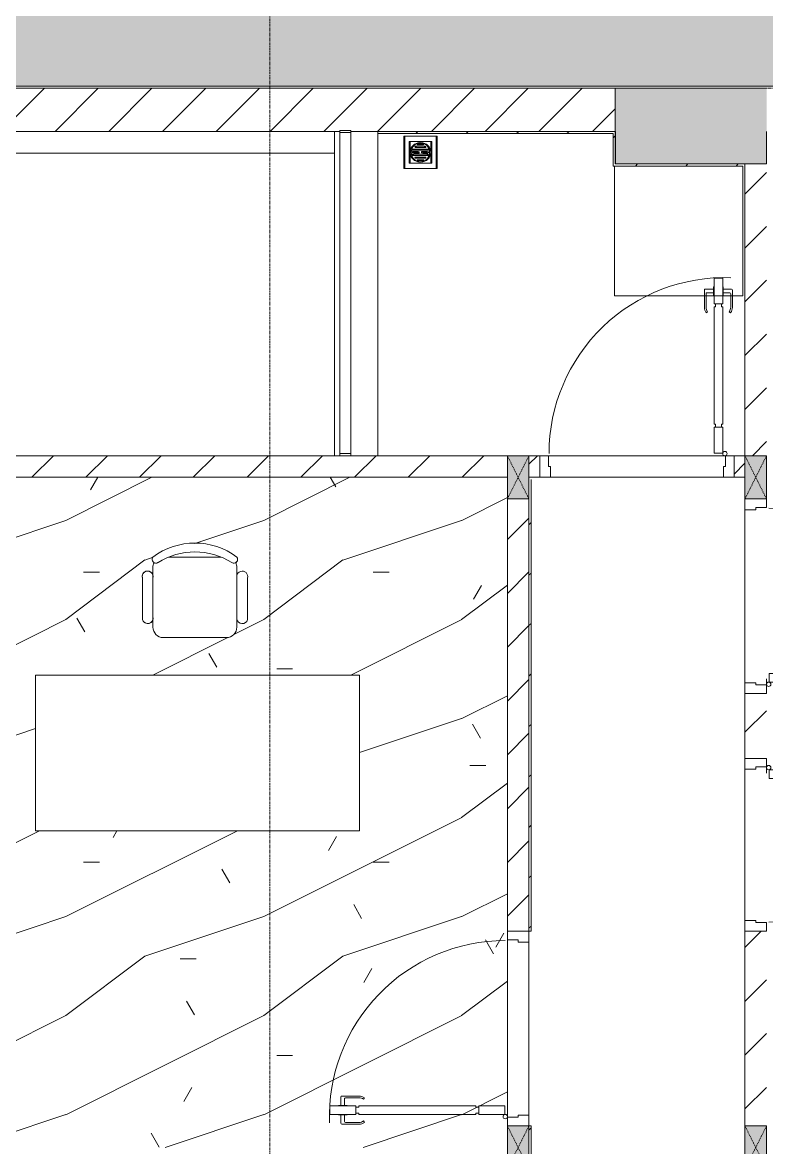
# Model space of a CAD drawing. Header units: millimetres. Extents: x 5357 to 259384, y -16348 to 109893.
# Drawn here: x 107008 to 110452, y 73337 to 78541 of the extents above; entities that cross this region are included whole.
import ezdxf

# ---------------------------------------------------------------- set-up
doc = ezdxf.new("R2010")
doc.units = ezdxf.units.MM
doc.linetypes.add('Dash', pattern=[6, 3, -3])
doc.linetypes.add('Grid Line', pattern=[22.225, 12.7, -3.175, 3.175, -3.175])
for name, color, linetype, lineweight in [('0-1', 7, 'Continuous', 5), ('A-DETL-GENF-1', 53, 'Continuous', 9), ('A-DOOR-1', 254, 'Continuous', 9), ('A-DOOR-2', 53, 'Continuous', 9), ('A-FLOR-1', 53, 'Continuous', 9), ('A-FLOR-HRAL-1', 254, 'Continuous', 9), ('A-FLOR-HRAL-2', 53, 'Continuous', 9), ('A-FLOR-PATT', 8, 'Continuous', 9), ('A-FLOR-PATT-1', 10, 'Continuous', 9), ('A-WALL', 113, 'Continuous', 9), ('A-WALL-1', 9, 'Continuous', 18), ('A-WALL-2', 53, 'Continuous', 9), ('A-WALL-3', 113, 'Continuous', 18), ('A-WALL-PATT', 111, 'Continuous', 9), ('A-WALL-PATT-1', 10, 'Continuous', 9), ('A-WALL-PATT-2', 53, 'Continuous', 9), ('G-IMPT-1', 254, 'Continuous', 9), ('I-FURN', 30, 'Continuous', 9), ('I-FURN-1', 254, 'Continuous', 9), ('I-WALL-1', 9, 'Continuous', 18), ('M-EQPM', 50, 'Continuous', 9), ('M-EQPM-1', 254, 'Continuous', 9), ('M-EQPM-2', 53, 'Continuous', 9), ('S-BEAM-1', 53, 'Continuous', 9), ('S-COLS-1', 253, 'Continuous', 5), ('S-COLS-2', 9, 'Continuous', 18), ('S-COLS-3', 53, 'Continuous', 9), ('S-COLS-4', 254, 'Continuous', 9), ('S-COLS-HDLN-1', 53, 'Dash', 9), ('S-GRID-1', 1, 'Grid Line', 9)]:
    doc.layers.add(name, color=color, linetype=linetype, lineweight=lineweight)
pattern_1 = [(45, (0, 0), (-124.4508, 124.4508), [])]
pattern_2 = [(45, (0, 0), (-116.67262, 116.67262), [])]

# ---------------------------------------------------------------- blocks, each defined once
blk = doc.blocks.new('NCV_TKTC_KET CAU_rvt-1-TKCS_MB CẢNH QUAN CÂY XANH')
at = {"layer": 'S-COLS-1'}
blk.add_hatch(color=256, dxfattribs=at).paths.add_polyline_path([(110059.6, 77886.9), (110452.5, 77886.9), (110452.5, 78236.9), (109752.5, 78236.9), (109752.5, 77886.9)])
at = {"layer": 'S-BEAM-1'}
blk.add_line((106352.6, 77936.9), (108452.6, 77936.9), dxfattribs=at)
at = {"layer": 'S-COLS-2'}
for p, q in [((109752.5, 78236.9), (109752.5, 77886.9)), ((110452.5, 78236.9), (109752.5, 78236.9)), ((110452.5, 77886.9), (110452.5, 78036.9)), ((109752.5, 77886.9), (110452.5, 77886.9))]:
    blk.add_line(p, q, dxfattribs=at)
blk = doc.blocks.new('DOOR_CW_01 CANH MO-PANEL KINH - DIW_01-900x2200-CỬA GỖ VÂN LAMINATE-553375-TKCS_MB CẢNH QUAN CÂY XANH')
at = {"layer": 'A-DETL-GENF-1'}
for p, q in [((-397, -182), (-397, -62)), ((-397, -62), (-357, -62)), ((-357, -62), (-357, -182)), ((-357, -182), (-397, -182)), ((-397, -196), (-391, -196)), ((-397, -738), (-397, -196)), ((-391, -196), (-391, -182)), ((-391, -182), (-363, -182)), ((-363, -182), (-363, -196)), ((-357, -196), (-363, -196)), ((-357, -196), (-357, -738)), ((-433.9, -711.2), (-427.3, -715.8)), ((-320.1, -711.2), (-326.7, -715.8)), ((-442, -737), (-442, -816.5)), ((-434, -799.5), (-434, -737)), ((-397, -738), (-391, -738)), ((-357, -752), (-397, -752)), ((-397, -752), (-397, -872)), ((-391, -752), (-391, -738)), ((-363, -752), (-391, -752)), ((-357, -738), (-363, -738)), ((-363, -738), (-363, -752)), ((-357, -872), (-357, -752)), ((-320, -799.5), (-320, -737)), ((-312, -737), (-312, -816.5)), ((-399, -820.5), (-438, -820.5)), ((-399, -803.5), (-430, -803.5)), ((-399, -792.2), (-399, -831.8)), ((-397, -792.2), (-399, -792.2)), ((-399, -831.8), (-397, -831.8)), ((-397, -792.2), (-397, -831.8)), ((-357, -792.2), (-357, -831.8)), ((-357, -792.2), (-355, -792.2)), ((-355, -831.8), (-357, -831.8)), ((-355, -792.2), (-355, -831.8)), ((-355, -803.5), (-324, -803.5)), ((-355, -820.5), (-316, -820.5)), ((-397, -872), (-357, -872))]:
    blk.add_line(p, q, dxfattribs=at)
blk.add_circle((-407, -60), 10, dxfattribs=at)
for centre, radius, start, end in [((-407, -60), 814, 268, 0), ((-397, -737), 45, 145, 180), ((-397, -737), 37, 145, 180), ((-357, -737), 37, 0, 35), ((-357, -737), 45, 360, 35), ((-438, -816.5), 4, 180, 270), ((-430, -799.5), 4, 180, 270), ((-324, -799.5), 4, 270, 0), ((-316, -816.5), 4, 270, 0)]:
    blk.add_arc(centre, radius, start, end, dxfattribs=at)
at = {"layer": 'A-DOOR-2'}
for p, q in [((-450, -50), (-450, 50)), ((-450, 50), (-400, 50)), ((-400, 50), (-400, 0)), ((400, 0), (400, 50)), ((400, 50), (450, 50)), ((450, 50), (450, -50)), ((-410, -50), (-450, -50)), ((-410, 0), (-410, -50)), ((-400, 0), (-410, 0)), ((-407, -50), (-382, -50)), ((410, 0), (400, 0)), ((410, -50), (410, 0)), ((450, -50), (410, -50))]:
    blk.add_line(p, q, dxfattribs=at)
blk = doc.blocks.new('DOOR_CW_01 CANH MO-PANEL KINH - DIG_02-800x2200-CỬA NHÔM KÍNH-400864-TKCS_MB CẢNH QUAN CÂY XANH')
at = {"layer": 'A-DETL-GENF-1'}
for p, q in [((-349, 731.8), (-347, 731.8)), ((-349, 692.2), (-349, 731.8)), ((-347, 772), (-307, 772)), ((-347, 652), (-347, 772)), ((-347, 692.2), (-347, 731.8)), ((-307, 772), (-307, 652)), ((-307, 692.2), (-307, 731.8)), ((-305, 731.8), (-307, 731.8)), ((-305, 692.2), (-305, 731.8)), ((-392, 637), (-392, 716.5)), ((-349, 720.5), (-388, 720.5)), ((-384, 699.5), (-384, 637)), ((-349, 703.5), (-380, 703.5)), ((-347, 692.2), (-349, 692.2)), ((-307, 692.2), (-305, 692.2)), ((-305, 720.5), (-266, 720.5)), ((-305, 703.5), (-274, 703.5)), ((-270, 699.5), (-270, 637)), ((-262, 637), (-262, 716.5)), ((-307, 652), (-347, 652)), ((-347, 638), (-341, 638)), ((-347, 638), (-347, 196)), ((-313, 652), (-341, 652)), ((-341, 652), (-341, 638)), ((-313, 638), (-313, 652)), ((-307, 638), (-313, 638)), ((-307, 196), (-307, 638)), ((-383.9, 611.2), (-377.3, 615.8)), ((-270.1, 611.2), (-276.7, 615.8)), ((-347, 196), (-341, 196)), ((-307, 182), (-347, 182)), ((-347, 182), (-347, 62)), ((-341, 196), (-341, 182)), ((-341, 182), (-313, 182)), ((-307, 196), (-313, 196)), ((-313, 182), (-313, 196)), ((-307, 62), (-307, 182)), ((-347, 62), (-307, 62))]:
    blk.add_line(p, q, dxfattribs=at)
blk.add_circle((-357, 60), 10, dxfattribs=at)
for centre, radius, start, end in [((-357, 60), 714, 360, 92), ((-388, 716.5), 4, 90, 180), ((-380, 699.5), 4, 90, 180), ((-274, 699.5), 4, 0, 90), ((-266, 716.5), 4, 0, 90), ((-347, 637), 45, 180, 215), ((-347, 637), 37, 180, 215), ((-307, 637), 37, 325, 0), ((-307, 637), 45, 325, 0)]:
    blk.add_arc(centre, radius, start, end, dxfattribs=at)
at = {"layer": 'A-DOOR-2'}
for p, q in [((-360, 50), (-400, 50)), ((-400, 50), (-400, -50)), ((-360, 0), (-360, 50)), ((-350, 0), (-360, 0)), ((-357, 50), (-332, 50)), ((-350, -50), (-350, 0)), ((360, 0), (350, 0)), ((350, 0), (350, -50)), ((400, 50), (360, 50)), ((360, 50), (360, 0)), ((400, -50), (400, 50)), ((-400, -50), (-350, -50)), ((350, -50), (400, -50))]:
    blk.add_line(p, q, dxfattribs=at)
blk = doc.blocks.new('DOOR_CW_01 CANH MO-PANEL KINH - DIW_01-900x2200-CỬA GỖ VÂN LAMINATE-553393-TKCS_MB CẢNH QUAN CÂY XANH')
at = {"layer": 'A-DETL-GENF-1'}
for p, q in [((-397, 872), (-357, 872)), ((-397, 752), (-397, 872)), ((-357, 872), (-357, 752)), ((-442, 737), (-442, 816.5)), ((-399, 820.5), (-438, 820.5)), ((-434, 799.5), (-434, 737)), ((-399, 803.5), (-430, 803.5)), ((-399, 831.8), (-397, 831.8)), ((-399, 792.2), (-399, 831.8)), ((-397, 792.2), (-399, 792.2)), ((-397, 792.2), (-397, 831.8)), ((-357, 792.2), (-357, 831.8)), ((-355, 831.8), (-357, 831.8)), ((-357, 792.2), (-355, 792.2)), ((-355, 792.2), (-355, 831.8)), ((-355, 820.5), (-316, 820.5)), ((-355, 803.5), (-324, 803.5)), ((-320, 799.5), (-320, 737)), ((-312, 737), (-312, 816.5)), ((-357, 752), (-397, 752)), ((-397, 738), (-391, 738)), ((-397, 738), (-397, 196)), ((-363, 752), (-391, 752)), ((-391, 752), (-391, 738)), ((-363, 738), (-363, 752)), ((-357, 738), (-363, 738)), ((-357, 196), (-357, 738)), ((-433.9, 711.2), (-427.3, 715.8)), ((-320.1, 711.2), (-326.7, 715.8)), ((-397, 196), (-391, 196)), ((-357, 182), (-397, 182)), ((-397, 182), (-397, 62)), ((-391, 196), (-391, 182)), ((-391, 182), (-363, 182)), ((-357, 196), (-363, 196)), ((-363, 182), (-363, 196)), ((-357, 62), (-357, 182)), ((-397, 62), (-357, 62))]:
    blk.add_line(p, q, dxfattribs=at)
blk.add_circle((-407, 60), 10, dxfattribs=at)
for centre, radius, start, end in [((-407, 60), 814, 360, 92), ((-438, 816.5), 4, 90, 180), ((-430, 799.5), 4, 90, 180), ((-324, 799.5), 4, 360, 90), ((-316, 816.5), 4, 0, 90), ((-397, 737), 45, 180, 215), ((-397, 737), 37, 180, 215), ((-357, 737), 37, 325, 0), ((-357, 737), 45, 325, 0)]:
    blk.add_arc(centre, radius, start, end, dxfattribs=at)
at = {"layer": 'A-DOOR-2'}
for p, q in [((-410, 50), (-450, 50)), ((-450, 50), (-450, -50)), ((-410, 0), (-410, 50)), ((-400, 0), (-410, 0)), ((-407, 50), (-382, 50)), ((-400, -50), (-400, 0)), ((410, 0), (400, 0)), ((400, 0), (400, -50)), ((450, 50), (410, 50)), ((410, 50), (410, 0)), ((450, -50), (450, 50)), ((-450, -50), (-400, -50)), ((400, -50), (450, -50))]:
    blk.add_line(p, q, dxfattribs=at)
blk = doc.blocks.new('BAN LV A - BAN LV A_dwg_ban hoc2-348006-TKCS_MB CẢNH QUAN CÂY XANH')
at = {"layer": 'I-FURN'}
for p, q in [((145.8, 437.4), (-145.8, 437.4)), ((-194.4, 388.8), (-194.4, 113.4)), ((194.4, 113.4), (194.4, 388.8)), ((-243, 354.4), (-243, 162)), ((194.4, 351.4), (194.4, 150.8)), ((243.7, 162), (243.7, 354.4)), ((-120.5, 64.8), (120.5, 64.8))]:
    blk.add_line(p, q, dxfattribs=at)
at = {"layer": 'I-FURN', "flags": 128}
blk.add_lwpolyline([(-737.8, 610.5), (-737.8, 1330.5), (-154.9, 1330.5), (762.2, 1330.5), (762.2, 610.5)], close=True, dxfattribs=at)
at = {"layer": 'I-FURN'}
for centre, radius, start, end in [((-145.8, 388.8), 48.6, 90, 180), ((145.8, 388.8), 48.6, 360, 90), ((-218.7, 347.3), 25.3, 343.7398, 163.7398), ((219.4, 347.3), 25.3, 16.2602, 170.7054), ((-218.7, 154.9), 25.3, 163.7398, 16.2602), ((219.4, 154.9), 25.3, 189.2946, 16.2602), ((-145.8, 113.4), 48.6, 180, 207.5844), ((145.8, 113.4), 48.6, 332.4156, 0), ((-180.2, 75.4), 17.8, 57.9726, 216.6901), ((0, 324), 324, 233.1301, 306.8699), ((0, 359.3), 318.2, 237.5758, 302.4242), ((180.2, 75.4), 17.8, 323.3099, 122.0274)]:
    blk.add_arc(centre, radius, start, end, dxfattribs=at)
blk = doc.blocks.new('BAN LV A - BAN LV A_dwg-348005-TKCS_MB CẢNH QUAN CÂY XANH')
at = {"extrusion": (0, 0, -1), "zscale": -1, "rotation": 180}
blk.add_blockref('BAN LV A - BAN LV A_dwg_ban hoc2-348006-TKCS_MB CẢNH QUAN CÂY XANH', (-729, 1383.7), dxfattribs=at)
blk = doc.blocks.new('BAN LV A - BAN LV A-348231-TKCS_MB CẢNH QUAN CÂY XANH')
at = {"layer": 'I-FURN-1'}
for p, q in [((534.6, 1270.3), (534.6, 1235.9)), ((923.4, 1232.9), (923.4, 1270.3)), ((486, 1221.7), (486, 1029.3)), ((972.7, 1029.3), (972.7, 1221.7)), ((534.6, 1029.3), (534.6, 994.9)), ((923.4, 994.9), (923.4, 1032.3)), ((583.2, 946.3), (874.8, 946.3)), ((1491.2, 773.2), (-8.8, 773.2)), ((-8.8, 773.2), (-8.8, 53.2)), ((1491.2, 53.2), (1491.2, 773.2)), ((-8.8, 53.2), (1491.2, 53.2))]:
    blk.add_line(p, q, dxfattribs=at)
for centre, radius, start, end in [((729, 1059.7), 324, 53.1301, 126.8699), ((548.9, 1308.3), 17.8, 143.3099, 240.596), ((909.2, 1308.3), 17.8, 299.404, 36.6901), ((510.3, 1228.8), 25.3, 16.2602, 196.2602), ((583.2, 1270.3), 48.6, 152.4156, 180), ((874.8, 1270.3), 48.6, 360, 27.5844), ((948.4, 1228.8), 25.3, 343.7398, 170.7054), ((510.3, 1036.4), 25.3, 196.2602, 343.7398), ((583.2, 994.9), 48.6, 180, 270), ((874.8, 994.9), 48.6, 270, 360), ((948.4, 1036.4), 25.3, 189.2946, 343.7398)]:
    blk.add_arc(centre, radius, start, end, dxfattribs=at)
blk.add_blockref('BAN LV A - BAN LV A_dwg-348005-TKCS_MB CẢNH QUAN CÂY XANH', (0, 0))
blk = doc.blocks.new('MAY GIAT - MAY GIAT_dwg-V127-TKCS_MB CẢNH QUAN CÂY XANH')
at = {"layer": 'G-IMPT-1'}
blk.add_line((605, 596.6), (5, 596.6), dxfattribs=at)
at = {"layer": 'G-IMPT-1', "flags": 128}
blk.add_lwpolyline([(5, 596.6), (5, 2.3), (605, 2.3)], dxfattribs=at)
blk = doc.blocks.new('MAY GIAT - MAY GIAT-V128-TKCS_MB CẢNH QUAN CÂY XANH')
at = {"layer": 'I-FURN-1'}
for p, q in [((5, 596.6), (5, 2.3)), ((605, 596.6), (5, 596.6)), ((5, 2.3), (605, 2.3))]:
    blk.add_line(p, q, dxfattribs=at)
blk.add_blockref('MAY GIAT - MAY GIAT_dwg-V127-TKCS_MB CẢNH QUAN CÂY XANH', (0, 0))
blk = doc.blocks.new('THU NUOC - THU NUOC-V56-TKCS_MB CẢNH QUAN CÂY XANH')
at = {"layer": 'M-EQPM-2'}
for p, q in [((-66.3, -70.6), (-66.3, 79.4)), ((-66.3, 79.4), (83.7, 79.4)), ((58.7, 54.4), (-41.3, 54.4)), ((-41.3, 54.4), (-41.3, -45.6)), ((58.7, -45.6), (58.7, 54.4)), ((83.7, 79.4), (83.7, -70.6)), ((-23.3, 19.6), (40.9, 19.6)), ((40.9, 13.6), (-23.3, 13.6)), ((-23.3, 7.2), (0.7, 7.2)), ((0.7, 1.2), (-23.3, 1.2)), ((-11, 32.1), (28.5, 32.1)), ((28.5, 26.1), (-11, 26.1)), ((-1.1, 44.5), (18.5, 44.5)), ((18.5, 38.5), (-1.1, 38.5)), ((0.7, 7.2), (0.7, 1.2)), ((16.7, 1.2), (16.7, 7.2)), ((16.7, 7.2), (40.9, 7.2)), ((40.9, 1.2), (16.7, 1.2)), ((-41.3, -45.6), (58.7, -45.6)), ((-23.3, -4.8), (40.9, -4.8)), ((40.9, -10.8), (-23.3, -10.8)), ((-11, -17.3), (28.5, -17.3)), ((28.5, -23.3), (-11, -23.3)), ((-1.1, -29.6), (18.5, -29.6)), ((18.5, -35.6), (-1.1, -35.6)), ((83.7, -70.6), (-66.3, -70.6))]:
    blk.add_line(p, q, dxfattribs=at)
for centre, radius, start, end in [((8.7, 4.4), 45, 0, 180), ((8.7, 4.4), 45, 360, 180), ((8.7, 4.4), 45, 180, 0), ((8.7, 4.4), 45, 180, 360), ((-23.3, 16.6), 3, 90, 270), ((-23.3, 4.2), 3, 90, 270), ((-11, 29.1), 3, 90, 270), ((-1.1, 41.5), 3, 90, 270), ((18.5, 41.5), 3, 270, 90), ((28.5, 29.1), 3, 270, 90), ((40.9, 16.6), 3, 270, 90), ((40.9, 4.2), 3, 270, 90), ((-23.3, -7.8), 3, 90, 270), ((-11, -20.3), 3, 90, 270), ((-1.1, -32.6), 3, 90, 270), ((18.5, -32.6), 3, 270, 90), ((28.5, -20.3), 3, 270, 90), ((40.9, -7.8), 3, 270, 90)]:
    blk.add_arc(centre, radius, start, end, dxfattribs=at)
blk = doc.blocks.new('Railing - 50 x 10mm-457210-TKCS_MB CẢNH QUAN CÂY XANH')
at = {"layer": 'A-FLOR-HRAL-2'}
for p, q in [((25, 5), (-25, 5)), ((-25, 5), (-25, -5)), ((25, -5), (25, 5)), ((-25, -5), (25, -5))]:
    blk.add_line(p, q, dxfattribs=at)
blk = doc.blocks.new('Railing - Railing-987313-TKCS_MB CẢNH QUAN CÂY XANH')
at = {"layer": 'A-FLOR-HRAL-2'}
for p, q in [((85569.1, 68771.2), (85569.1, 67285.8)), ((85619.1, 67285.8), (85619.1, 68771.2))]:
    blk.add_line(p, q, dxfattribs=at)
for p in [(85594.1, 68776.2), (85594.1, 67280.8)]:
    blk.add_blockref('Railing - 50 x 10mm-457210-TKCS_MB CẢNH QUAN CÂY XANH', p)
blk = doc.blocks.new('G1_SOF - BO TRU - 100x200-V60-TKCS_MB CẢNH QUAN CÂY XANH')
at = {"layer": 'S-COLS-3'}
blk.add_hatch(color=256, dxfattribs=at).paths.add_polyline_path([(50, 100), (-50, 100), (-50, -100), (50, -100)])
at = {"layer": 'S-COLS-2'}
for p, q in [((-50, 100), (-50, -100)), ((50, -100), (50, 100)), ((-50, -100), (50, -100))]:
    blk.add_line(p, q, dxfattribs=at)
at = {"layer": 'S-COLS-HDLN-1'}
for p, q in [((50, 100), (-50, -100)), ((-50, 100), (50, -100))]:
    blk.add_line(p, q, dxfattribs=at)
blk = doc.blocks.new('G1_SOF - BO TRU - 100x200-V58-TKCS_MB CẢNH QUAN CÂY XANH')
at = {"layer": 'S-COLS-3'}
blk.add_hatch(color=256, dxfattribs=at).paths.add_polyline_path([(50, -100), (50, 100), (-50, 100), (-50, -100)])
at = {"layer": 'S-COLS-2'}
for p, q in [((50, 100), (-50, 100)), ((-50, 100), (-50, -100)), ((50, -100), (50, 100)), ((-50, -100), (50, -100))]:
    blk.add_line(p, q, dxfattribs=at)
at = {"layer": 'S-COLS-HDLN-1'}
for p, q in [((50, 100), (-50, -100)), ((-50, 100), (50, -100))]:
    blk.add_line(p, q, dxfattribs=at)
blk = doc.blocks.new('G1_SOF - BO TRU - 100x200-V111-TKCS_MB CẢNH QUAN CÂY XANH')
at = {"layer": 'S-COLS-3'}
blk.add_hatch(color=256, dxfattribs=at).paths.add_polyline_path([(0, -100), (50, -100), (50, 100), (-50, 100), (-50, -100)])
at = {"layer": 'S-COLS-2'}
for p, q in [((50, 100), (-50, 100)), ((-50, 100), (-50, -100)), ((50, -100), (50, 100))]:
    blk.add_line(p, q, dxfattribs=at)
at = {"layer": 'S-COLS-HDLN-1'}
for p, q in [((50, 100), (-50, -100)), ((-50, 100), (50, -100))]:
    blk.add_line(p, q, dxfattribs=at)
blk = doc.blocks.new('DOOR_CW_01 CANH MO-PANEL KINH - DIG_01-900x2200-CỬA NHÔM KÍNH-400860-TKCS_MB CẢNH QUAN CÂY XANH')
at = {"layer": 'A-DETL-GENF-1'}
for p, q in [((-397, -182), (-397, -62)), ((-397, -62), (-357, -62)), ((-357, -62), (-357, -182)), ((-357, -182), (-397, -182)), ((-397, -196), (-391, -196)), ((-397, -738), (-397, -196)), ((-391, -196), (-391, -182)), ((-391, -182), (-363, -182)), ((-363, -182), (-363, -196)), ((-357, -196), (-363, -196)), ((-357, -196), (-357, -738)), ((-433.9, -711.2), (-427.3, -715.8)), ((-320.1, -711.2), (-326.7, -715.8)), ((-442, -737), (-442, -816.5)), ((-434, -799.5), (-434, -737)), ((-397, -738), (-391, -738)), ((-357, -752), (-397, -752)), ((-397, -752), (-397, -872)), ((-391, -752), (-391, -738)), ((-363, -752), (-391, -752)), ((-357, -738), (-363, -738)), ((-363, -738), (-363, -752)), ((-357, -872), (-357, -752)), ((-320, -799.5), (-320, -737)), ((-312, -737), (-312, -816.5)), ((-399, -820.5), (-438, -820.5)), ((-399, -803.5), (-430, -803.5)), ((-399, -792.2), (-399, -831.8)), ((-397, -792.2), (-399, -792.2)), ((-399, -831.8), (-397, -831.8)), ((-397, -792.2), (-397, -831.8)), ((-357, -792.2), (-357, -831.8)), ((-357, -792.2), (-355, -792.2)), ((-355, -831.8), (-357, -831.8)), ((-355, -792.2), (-355, -831.8)), ((-355, -803.5), (-324, -803.5)), ((-355, -820.5), (-316, -820.5)), ((-397, -872), (-357, -872))]:
    blk.add_line(p, q, dxfattribs=at)
blk.add_circle((-407, -60), 10, dxfattribs=at)
for centre, radius, start, end in [((-407, -60), 814, 268, 0), ((-397, -737), 45, 145, 180), ((-397, -737), 37, 145, 180), ((-357, -737), 37, 0, 35), ((-357, -737), 45, 360, 35), ((-438, -816.5), 4, 180, 270), ((-430, -799.5), 4, 180, 270), ((-324, -799.5), 4, 270, 0), ((-316, -816.5), 4, 270, 0)]:
    blk.add_arc(centre, radius, start, end, dxfattribs=at)
at = {"layer": 'A-DOOR-2'}
for p, q in [((-450, -50), (-450, 50)), ((-450, 50), (-400, 50)), ((-400, 50), (-400, 0)), ((400, 0), (400, 50)), ((400, 50), (450, 50)), ((450, 50), (450, -50)), ((-410, -50), (-450, -50)), ((-410, 0), (-410, -50)), ((-400, 0), (-410, 0)), ((-407, -50), (-382, -50)), ((410, 0), (400, 0)), ((410, -50), (410, 0)), ((450, -50), (410, -50))]:
    blk.add_line(p, q, dxfattribs=at)
blk = doc.blocks.new('NCV_TKTC_TANG 1_rvt-1-TKCS_MB CẢNH QUAN CÂY XANH')
at = {"layer": 'A-FLOR-PATT-1'}
h = blk.add_hatch(dxfattribs=at)
h.set_pattern_fill('FP_5', color=256, style=0, pattern_type=2)
h.set_pattern_definition([(0, (0, 0), (1788.16, 447.04), [73.762, -1267.358, 73.762, -1267.358, -7152.64]), (0, (0, 0), (1788.16, 447.04), [-2682.24, 73.762, -2608.478, 73.762, -1267.358, -3129.28]), (0, (0, 0), (1788.16, 447.04), [-6705.6, 73.762, -820.318, 73.762, -2161.438]), (120, (670.56, 223.5), (-1281.228, 1325.072), [73.762, -1267.358, 73.762, -8419.998]), (120, (670.56, 223.5), (-1281.228, 1325.072), [-1414.882, -1267.358, 73.762, -2608.478, -4470.4]), (120, (670.56, 223.5), (-1281.228, 1325.072), [-5364.48, 73.762, -1267.358, 73.762, -3055.518]), (120, (670.56, 223.5), (-1281.228, 1325.072), [-6779.362, -820.318, 73.762, -2161.438]), (240, (894.1, 1117.6), (-506.932, -1772.112), [73.762, -1267.358, 73.762, -8419.998]), (240, (894.1, 1117.6), (-506.932, -1772.112), [-1414.882, -1267.358, 73.762, -2608.478, -4470.4]), (240, (894.1, 1117.6), (-506.932, -1772.112), [-5364.48, 73.762, -1267.358, 73.762, -3055.518]), (240, (894.1, 1117.6), (-506.932, -1772.112), [-6779.362, -820.318, 73.762, -2161.438])])
h.paths.add_polyline_path([(109252.6, 73336.9), (109252.6, 76436.9), (106152.6, 76436.9), (106154.2, 76426.9), (106162.6, 76426.9), (106162.6, 73396.9), (106652.6, 73396.9), (106652.6, 73336.9), (107033.5, 73336.9)])
h.paths.add_polyline_path([(108568.1, 74802.4), (107068.1, 74802.4), (107068.1, 75522.4), (108568.1, 75522.4)])
h.paths.add_polyline_path([(107951.7, 75695.5), (107647.6, 75697.2), (107629.7, 75706.7), (107625.8, 75709.7), (107618.1, 75719.8), (107613.2, 75731.5), (107611.5, 75744.1), (107611.5, 75778.5), (107604.9, 75767.5), (107593.7, 75761.1), (107580.8, 75761.1), (107569.6, 75767.5), (107562.9, 75781.5), (107565.1, 75990.2), (107575.4, 76000.2), (107586.7, 76003.3), (107599.4, 76000.2), (107608.9, 75991.1), (107611.5, 75991.1), (107613, 76031.1), (107617.1, 76042), (107610.9, 76047.9), (107609, 76051.7), (107613.6, 76069.4), (107662.2, 76099.3), (107717.7, 76120.7), (107776.2, 76131.5), (107835.7, 76131.5), (107894.2, 76120.7), (107949.7, 76099.3), (108000.3, 76068.1), (108001, 76047.9), (107994.8, 76042), (107998.9, 76031.1), (108000.3, 76019.5), (108000.3, 75982.1), (108009.9, 75998), (108021.5, 76003), (108035, 76001.3), (108045.1, 75993.6), (108047.9, 75989.4), (108049.6, 75970.9), (108047.9, 75775.6), (108038.6, 75764.1), (108026.9, 75760.3), (108014.8, 75762.6), (108005.2, 75770.2), (108000.3, 75775.6), (107998.7, 75731.5), (107993.8, 75719.8), (107980.6, 75705.5), (107976, 75702), (107964.3, 75697.2)])
h = blk.add_hatch(dxfattribs=at)
h.set_pattern_fill('FP_4', color=256, style=0, pattern_type=2)
h.set_pattern_definition([(216.87, (366.52, 916.3), (2748.89673, 1832.6049), [458.15, -4123.35]), (206.565, (916.3, 641.4), (-916.3012, -916.2996), [1024.455, -1024.455]), (198.435, (916.3, 183.26), (-1832.59854, -916.30195), [579.52, -2318.076])])
h.paths.add_polyline_path([(109252.6, 73336.9), (109252.6, 76436.9), (106152.6, 76436.9), (106154.2, 76426.9), (106162.6, 76426.9), (106162.6, 73396.9), (106652.6, 73396.9), (106652.6, 73336.9), (107033.5, 73336.9)])
h.paths.add_polyline_path([(108568.1, 74802.4), (107068.1, 74802.4), (107068.1, 75522.4), (108568.1, 75522.4)])
h.paths.add_polyline_path([(107951.7, 75695.5), (107647.6, 75697.2), (107629.7, 75706.7), (107625.8, 75709.7), (107618.1, 75719.8), (107613.2, 75731.5), (107611.5, 75744.1), (107611.5, 75778.5), (107604.9, 75767.5), (107593.7, 75761.1), (107580.8, 75761.1), (107569.6, 75767.5), (107562.9, 75781.5), (107565.1, 75990.2), (107575.4, 76000.2), (107586.7, 76003.3), (107599.4, 76000.2), (107608.9, 75991.1), (107611.5, 75991.1), (107613, 76031.1), (107617.1, 76042), (107610.9, 76047.9), (107609, 76051.7), (107613.6, 76069.4), (107662.2, 76099.3), (107717.7, 76120.7), (107776.2, 76131.5), (107835.7, 76131.5), (107894.2, 76120.7), (107949.7, 76099.3), (108000.3, 76068.1), (108001, 76047.9), (107994.8, 76042), (107998.9, 76031.1), (108000.3, 76019.5), (108000.3, 75982.1), (108009.9, 75998), (108021.5, 76003), (108035, 76001.3), (108045.1, 75993.6), (108047.9, 75989.4), (108049.6, 75970.9), (108047.9, 75775.6), (108038.6, 75764.1), (108026.9, 75760.3), (108014.8, 75762.6), (108005.2, 75770.2), (108000.3, 75775.6), (107998.7, 75731.5), (107993.8, 75719.8), (107980.6, 75705.5), (107976, 75702), (107964.3, 75697.2)])
at = {"layer": 'A-WALL-PATT-1'}
h = blk.add_hatch(dxfattribs=at)
h.set_pattern_fill('FP_2', color=256, style=0, pattern_type=2)
h.set_pattern_definition(pattern_1)
h.paths.add_polyline_path([(110352.6, 76536.9), (110452.6, 76536.9), (110452.6, 77886.9), (110352.6, 77886.9), (110352.6, 76546.9)])
h = blk.add_hatch(dxfattribs=at)
h.set_pattern_fill('FP_2', color=256, style=0, pattern_type=2)
h.set_pattern_definition(pattern_1)
h.paths.add_polyline_path([(109252.6, 76436.9), (109252.6, 76536.9), (106157.6, 76536.9), (106157.6, 76436.9), (108527.6, 76436.9)])
h = blk.add_hatch(dxfattribs=at)
h.set_pattern_fill('FP_2', color=256, style=0, pattern_type=2)
h.set_pattern_definition(pattern_1)
h.paths.add_polyline_path([(110342.6, 76436.9), (110352.6, 76436.9), (110352.6, 76536.9), (110302.6, 76536.9), (110302.6, 76436.9)])
h.paths.add_polyline_path([(109352.6, 76436.9), (109402.6, 76436.9), (109402.6, 76536.9), (109352.6, 76536.9)])
h = blk.add_hatch(dxfattribs=at)
h.set_pattern_fill('FP_2', color=256, style=0, pattern_type=2)
h.set_pattern_definition(pattern_1)
h.paths.add_polyline_path([(109352.6, 74336.9), (109352.6, 76336.9), (109252.6, 76336.9), (109252.6, 74336.9), (109302.6, 74336.9)])
h = blk.add_hatch(dxfattribs=at)
h.set_pattern_fill('FP_2', color=256, style=0, pattern_type=2)
h.set_pattern_definition(pattern_1)
h.paths.add_polyline_path([(110352.6, 73436.9), (110452.6, 73436.9), (110452.6, 74337), (110352.6, 74337)])
h.paths.add_polyline_path([(110352.6, 75137), (110452.6, 75137), (110452.6, 75437), (110352.6, 75437), (110352.6, 75374.7)])
at = {"layer": 'A-WALL-PATT-2'}
h = blk.add_hatch(dxfattribs=at)
h.set_pattern_fill('FP_10', color=256, style=0, pattern_type=2)
h.set_pattern_definition(pattern_2)
h.paths.add_polyline_path([(109752.6, 78026.9), (109752.6, 78036.9), (108652.6, 78036.9), (108652.6, 78026.9), (109742.6, 78026.9)])
h = blk.add_hatch(dxfattribs=at)
h.set_pattern_fill('FP_10', color=256, style=0, pattern_type=2)
h.set_pattern_definition(pattern_2)
h.paths.add_polyline_path([(109752.6, 77876.9), (109752.6, 78026.9), (109742.6, 78026.9), (109742.6, 77876.9)])
h = blk.add_hatch(dxfattribs=at)
h.set_pattern_fill('FP_10', color=256, style=0, pattern_type=2)
h.set_pattern_definition(pattern_2)
h.paths.add_polyline_path([(110059.6, 77876.9), (110342.6, 77876.9), (110342.6, 77886.9), (109752.6, 77886.9), (109752.6, 77876.9)])
h = blk.add_hatch(dxfattribs=at)
h.set_pattern_fill('FP_10', color=256, style=0, pattern_type=2)
h.set_pattern_definition(pattern_2)
h.paths.add_polyline_path([(109362.6, 73226.9), (109362.6, 73436.9), (109352.6, 73436.9), (109352.6, 73226.9)])
h.paths.add_polyline_path([(109352.6, 74336.9), (109362.6, 74336.9), (109362.6, 76436.9), (109352.6, 76436.9), (109352.6, 74388.5)])
at = {"layer": 'A-FLOR-1'}
for p, q in [((110252.6, 76436.9), (109454.4, 76436.9)), ((110352.6, 75487), (110352.6, 76287)), ((110352.6, 74388.5), (110352.6, 75087)), ((109252.6, 73476.9), (109252.6, 74296.9)), ((109352.6, 74286.9), (109352.6, 73486.9))]:
    blk.add_line(p, q, dxfattribs=at)
at = {"layer": 'A-WALL-1'}
for p, q in [((110452.6, 77886.9), (110352.6, 77886.9)), ((108477.6, 76536.9), (106157.6, 76536.9)), ((109252.6, 76536.9), (108527.6, 76536.9)), ((110352.6, 76546.9), (110352.6, 76536.9)), ((106157.6, 76436.9), (109252.6, 76436.9)), ((109352.6, 76436.9), (109362.6, 76436.9)), ((110342.6, 76436.9), (110352.6, 76436.9))]:
    blk.add_line(p, q, dxfattribs=at)
at = {"layer": 'A-WALL-2'}
for p, q in [((108452.6, 76536.9), (108452.6, 78036.9)), ((108652.6, 78026.9), (108652.6, 76536.9)), ((110352.6, 77886.9), (110352.6, 76546.9)), ((109402.6, 76536.9), (109352.6, 76536.9)), ((109442.6, 76536.9), (110262.6, 76536.9)), ((110352.6, 76536.9), (110302.6, 76536.9)), ((109362.6, 76436.9), (109402.6, 76436.9)), ((110252.6, 76436.9), (109454.4, 76436.9)), ((110302.6, 76436.9), (110342.6, 76436.9)), ((109252.6, 76336.9), (109252.6, 74336.9)), ((109352.6, 74336.9), (109352.6, 76336.9)), ((109352.6, 76336.9), (109352.6, 74336.9)), ((110352.6, 75487), (110352.6, 76287)), ((110352.6, 75437), (110352.6, 75137)), ((110352.6, 74388.5), (110352.6, 75087)), ((110352.6, 74337), (110352.6, 73436.9)), ((109252.6, 73476.9), (109252.6, 74296.9)), ((109352.6, 74286.9), (109352.6, 73486.9))]:
    blk.add_line(p, q, dxfattribs=at)
at = {"layer": 'I-WALL-1'}
for p, q in [((109752.6, 78036.9), (108652.6, 78036.9)), ((108652.6, 78036.9), (108652.6, 78026.9)), ((108652.6, 78026.9), (109742.6, 78026.9)), ((109742.6, 78026.9), (109742.6, 77876.9)), ((109752.6, 78026.9), (109752.6, 78036.9)), ((109752.6, 77886.9), (109752.6, 78026.9)), ((109742.6, 77876.9), (109752.6, 77876.9)), ((110342.6, 77886.9), (109752.6, 77886.9)), ((109752.6, 77876.9), (110342.6, 77876.9)), ((109362.6, 76436.9), (109352.6, 76436.9)), ((109362.6, 74336.9), (109362.6, 76426.9)), ((109352.6, 74336.9), (109362.6, 74336.9)), ((109362.6, 73436.9), (109352.6, 73436.9)), ((109362.6, 73226.9), (109362.6, 73436.9))]:
    blk.add_line(p, q, dxfattribs=at)
at = {"layer": 'A-DOOR-1'}
for name, p, rotation in [('DOOR_CW_01 CANH MO-PANEL KINH - DIG_01-900x2200-CỬA NHÔM KÍNH-400860-TKCS_MB CẢNH QUAN CÂY XANH', (109852.6, 76486.9), 180), ('DOOR_CW_01 CANH MO-PANEL KINH - DIW_01-900x2200-CỬA GỖ VÂN LAMINATE-553375-TKCS_MB CẢNH QUAN CÂY XANH', (110402.6, 75887), 89.99999999999908), ('DOOR_CW_01 CANH MO-PANEL KINH - DIG_02-800x2200-CỬA NHÔM KÍNH-400864-TKCS_MB CẢNH QUAN CÂY XANH', (110402.6, 74737), 269.9999999999991), ('DOOR_CW_01 CANH MO-PANEL KINH - DIW_01-900x2200-CỬA GỖ VÂN LAMINATE-553393-TKCS_MB CẢNH QUAN CÂY XANH', (109302.6, 73886.9), 89.9999999999992)]:
    blk.add_blockref(name, p, dxfattribs=dict(at, rotation=rotation))
at = {"layer": 'A-FLOR-HRAL-1'}
blk.add_blockref('Railing - Railing-987313-TKCS_MB CẢNH QUAN CÂY XANH', (22908.5, 9260.7), dxfattribs=at)
at = {"layer": 'I-FURN-1', "rotation": 89.99999999999902}
blk.add_blockref('MAY GIAT - MAY GIAT-V128-TKCS_MB CẢNH QUAN CÂY XANH', (110344.8, 77272), dxfattribs=at)
at = {"layer": 'I-FURN-1'}
blk.add_blockref('BAN LV A - BAN LV A-348231-TKCS_MB CẢNH QUAN CÂY XANH', (107076.9, 74749.2), dxfattribs=at)
at = {"layer": 'M-EQPM-1'}
blk.add_blockref('THU NUOC - THU NUOC-V56-TKCS_MB CẢNH QUAN CÂY XANH', (108843.9, 77935.9), dxfattribs=at)
at = {"layer": 'S-COLS-4'}
for name, p in [('G1_SOF - BO TRU - 100x200-V58-TKCS_MB CẢNH QUAN CÂY XANH', (109302.6, 76436.9)), ('G1_SOF - BO TRU - 100x200-V111-TKCS_MB CẢNH QUAN CÂY XANH', (110402.6, 76436.9)), ('G1_SOF - BO TRU - 100x200-V60-TKCS_MB CẢNH QUAN CÂY XANH', (109302.6, 73336.9)), ('G1_SOF - BO TRU - 100x200-V58-TKCS_MB CẢNH QUAN CÂY XANH', (110402.6, 73336.9))]:
    blk.add_blockref(name, p, dxfattribs=at)
blk = doc.blocks.new('TKTC_XREF_251221_MB TANG 1 - TKTC_XREF_260130_MB TANG 1_dwg_THU NUOC - THU NUOC-444531-TKCS_MB TẦNG 1-4202124-TKCS_MB CẢNH QUAN CÂY XANH')
at = {"layer": 'M-EQPM'}
for p, q in [((-23.3, 10.8), (40.9, 10.8)), ((40.9, 4.8), (-23.3, 4.8)), ((-11, 23.3), (28.5, 23.3)), ((28.5, 17.3), (-11, 17.3)), ((-1.1, 35.6), (18.5, 35.6)), ((18.5, 29.6), (-1.1, 29.6)), ((-23.3, -13.6), (40.9, -13.6)), ((40.9, -19.6), (-23.3, -19.6)), ((-11, -26.1), (28.5, -26.1)), ((28.5, -32.1), (-11, -32.1)), ((-1.1, -38.5), (18.5, -38.5)), ((18.5, -44.5), (-1.1, -44.5))]:
    blk.add_line(p, q, dxfattribs=at)
at = {"layer": 'M-EQPM', "flags": 128}
for points in [[(83.7, -79.4), (83.7, 70.6), (-66.3, 70.6), (-66.3, -79.4)], [(58.7, -54.4), (58.7, 45.6), (-41.3, 45.6), (-41.3, -54.4)]]:
    blk.add_lwpolyline(points, close=True, dxfattribs=at)
for points in [[(-23.3, -1.2), (0.7, -1.2), (0.7, -7.2), (-23.3, -7.2)], [(40.9, -7.2), (16.7, -7.2), (16.7, -1.2), (40.9, -1.2)]]:
    blk.add_lwpolyline(points, dxfattribs=at)
at = {"layer": 'M-EQPM'}
for centre, radius, start, end in [((8.7, -4.4), 45, 360, 180), ((8.7, -4.4), 45, 360, 180), ((-23.3, 7.8), 3, 90, 270), ((-11, 20.3), 3, 90, 270), ((-1.1, 32.6), 3, 90, 270), ((18.5, 32.6), 3, 270, 90), ((28.5, 20.3), 3, 270, 90), ((40.9, 7.8), 3, 270, 90), ((8.7, -4.4), 45, 180, 360), ((8.7, -4.4), 45, 180, 360), ((-23.3, -4.2), 3, 90, 270), ((-23.3, -16.6), 3, 90, 270), ((-11, -29.1), 3, 90, 270), ((-1.1, -41.5), 3, 90, 270), ((18.5, -41.5), 3, 270, 90), ((28.5, -29.1), 3, 270, 90), ((40.9, -4.2), 3, 270, 90), ((40.9, -16.6), 3, 270, 90)]:
    blk.add_arc(centre, radius, start, end, dxfattribs=at)
blk = doc.blocks.new('TKTC_XREF_251221_MB TANG 1 - TKTC_XREF_260130_MB TANG 1_dwg-4202109-TKCS_MB CẢNH QUAN CÂY XANH')
at = {"extrusion": (0, 0, -1), "zscale": -1}
blk.add_blockref('TKTC_XREF_251221_MB TANG 1 - TKTC_XREF_260130_MB TANG 1_dwg_THU NUOC - THU NUOC-444531-TKCS_MB TẦNG 1-4202124-TKCS_MB CẢNH QUAN CÂY XANH', (94295.3, -323401.9), dxfattribs=at)
blk = doc.blocks.new('TKTC_XREF_251221_MB TANG 1 - TKTC_XREF_251221_MB TANG 1-2038492-TKCS_MB CẢNH QUAN CÂY XANH')
blk.add_blockref('TKTC_XREF_251221_MB TANG 1 - TKTC_XREF_260130_MB TANG 1_dwg-4202109-TKCS_MB CẢNH QUAN CÂY XANH', (169499.1, 384109.7))

msp = doc.modelspace()

# ---------------------------------------------------------------- hatches: boundary and pattern name
at = {"layer": 'A-FLOR-PATT'}
h = msp.add_hatch(dxfattribs=at)
h.set_pattern_fill('FP_23', color=256, style=0, pattern_type=2)
h.set_pattern_definition([(0, (167.64, 11.2), (558.8, 558.8), [83.82, -16.764, 22.352, -16.764, -419.1]), (0, (167.64, 11.2), (558.8, 558.8), [-139.7, 83.82, -335.28]), (0, (139.7, 27.94), (558.8, 558.8), [55.88, -41.91, 83.82, -41.91, -335.28]), (0, (139.7, 27.94), (558.8, 558.8), [-223.52, 55.88, -279.4]), (0, (335.3, 251.46), (558.8, 558.8), [69.85, -27.94, 69.85, -391.16]), (0, (55.9, 363.2), (558.8, 558.8), [27.94, -55.88, 27.94, -447.04]), (90, (111.76, 363.2), (-558.8, 558.8), [50.292, -508.508]), (90, (279.4, 27.94), (-558.8, 558.8), [55.88, -502.92]), (90, (419.1, 251.46), (-558.8, 558.8), [55.88, -502.92]), (45, (352.04, 22.35), (0, 558.7996), [55.88, -734.383]), (135, (206.76, 22.35), (-558.7996, 0), [55.88, -734.383]), (63.435, (335.28, 25.15), (-0.0005, 558.8001), [55.88, -1193.635]), (75.964, (307.34, 27.94), (-0.00237, 558.80038), [55.88, -2248.111]), (75.964, (447.04, 251.46), (-0.00237, 558.80038), [44.704, -2259.287]), (75.964, (122.94, 363.22), (-0.00237, 558.80038), [39.116, -2264.875]), (104.036, (251.46, 27.94), (0.00237, 558.80038), [55.88, -2248.111]), (104.036, (391.16, 251.46), (0.00237, 558.80038), [44.704, -2259.287]), (104.036, (100.58, 363.22), (0.00237, 558.80038), [39.116, -2264.875]), (116.565, (223.52, 25.15), (0.0005, 558.8001), [55.88, -1193.634])])
h.paths.add_polyline_path([(127279.7, 17346.9), (128821.3, 17348), (128913.1, 17354.5), (129012.7, 17373), (129095.6, 17396.9), (129203.1, 17443.5), (129291.6, 17495), (129356.5, 17541.1), (129431, 17607.6), (129497.5, 17682), (129555.2, 17763.4), (129603.5, 17850.8), (129641.7, 17943), (129669.3, 18038.9), (129686.7, 18149), (129691.6, 18236.9), (129691.6, 33727.4), (128462.6, 33727.4), (128462.6, 33737.4), (127262.6, 33737.4), (127262.6, 27336.9), (127252.6, 27336.9), (127252.6, 25721.9), (127262.6, 25721.9), (127262.6, 19136.9), (127252.6, 19136.9), (127252.6, 17346.9)])
h.paths.add_polyline_path([(127262.6, 37137.4), (129701.6, 37137.4), (129701.6, 40386.3), (129693.8, 40471.7), (129671.1, 40555.4), (129647.1, 40613.3), (129606.1, 40680.2), (129555.2, 40739.9), (129495.5, 40790.8), (129426.5, 40832.7), (129356.1, 40861.9), (129279.8, 40880.2), (129201.6, 40886.3), (128501.6, 40886.3), (128501.6, 61586.3), (129201.6, 61586.3), (129287, 61594.2), (129370.7, 61616.8), (129428.6, 61640.8), (129495.5, 61681.8), (129555.2, 61732.8), (129606.1, 61792.4), (129647.1, 61859.3), (129677.2, 61931.8), (129695.5, 62008.1), (129701.6, 62086.3), (129700.3, 74388.5), (129695.3, 74585.1), (129676.5, 74832.7), (129645.1, 75078.9), (129601.3, 75323.3), (129545.2, 75565.1), (129476.9, 75803.8), (129396.6, 76038.7), (129304.5, 76269.3), (129200.9, 76494.9), (129085.9, 76714.9), (128959, 76930.4), (128817.7, 77143.9), (128666.7, 77348.2), (128506.4, 77543.2), (128337.2, 77728.8), (128159.4, 77904.8), (127973.6, 78071), (127780.1, 78227), (127579.5, 78372.8), (127372.1, 78507.9), (127154.9, 78634.2), (126917.8, 78755.4), (126691.3, 78856.9), (126486.1, 78937.9), (126253.1, 79016.6), (126016.5, 79083.6), (125777.1, 79138.6), (125535.3, 79181.5), (125291.7, 79212.2), (125047, 79230.7), (124801.6, 79236.9), (118352.6, 79236.9), (118352.6, 78636.9), (118652.6, 78636.9), (118652.6, 78246.9), (122742.5, 78246.9), (122742.5, 78236.9), (122752.5, 78236.9), (122752.5, 79046.9), (125162.5, 79046.9), (125162.9, 78246.9), (127252.6, 78246.9), (127252.6, 76536.9), (127262.6, 76536.9), (127262.6, 69762.3), (127252.6, 69761.9), (127252.6, 68136.9), (127262.1, 68136.9), (127262.6, 61561.9), (127252.6, 61561.9), (127252.6, 59946.9), (127262.6, 59946.9), (127262.6, 53361.9), (127252.6, 53361.9), (127252.6, 51736.9), (127262.6, 51736.9), (127262.6, 45161.9), (127252.6, 45161.9), (127252.6, 43536.9), (127262.6, 43536.9), (127262.6, 37150.6)])
h.paths.add_polyline_path([(114552.6, 78246.9), (114552.6, 78636.9), (114552.6, 78639), (114552.6, 78649), (114852.6, 78649), (114852.6, 79318.2), (100352.6, 79318.2), (100172.4, 79311.5), (99993.1, 79291.8), (99836.3, 79264.3), (99668, 79222.6), (99503.1, 79169.4), (99342.2, 79104.8), (99165.7, 79017.6), (99035.8, 78943.1), (98891.7, 78846.8), (98754.7, 78740.6), (98625.3, 78625.3), (98504.2, 78501.2), (98392, 78369), (98301.8, 78246.9), (114542.6, 78246.9)])
at = {"layer": 'A-WALL-PATT'}
h = msp.add_hatch(dxfattribs=at)
h.set_pattern_fill('FP_1', color=256, style=0, pattern_type=2)
h.set_pattern_definition(pattern_1)
h.paths.add_polyline_path([(109454.4, 78036.9), (109752.5, 78036.9), (109752.5, 78236.9), (106352.6, 78236.9), (106352.6, 78036.9), (108477.6, 78036.9), (108477.6, 78041.9), (108527.6, 78041.9), (108527.6, 78036.9), (108849.2, 78036.9)])

# ---------------------------------------------------------------- linework, layer by layer
at = {"layer": 'A-WALL'}
for p, q in [((109752.5, 78236.9), (106352.6, 78236.9)), ((106352.6, 78236.9), (109752.5, 78236.9)), ((106352.6, 78036.9), (108437.5, 78036.9))]:
    msp.add_line(p, q, dxfattribs=at)
at = {"layer": 'A-WALL-3'}
for p, q in [((114542.6, 78246.9), (105942.6, 78246.9)), ((109752.5, 78036.9), (109752.5, 78236.9)), ((109752.5, 78236.9), (110452.5, 78236.9)), ((108437.5, 78036.9), (108477.6, 78036.9)), ((108527.6, 78036.9), (109752.5, 78036.9))]:
    msp.add_line(p, q, dxfattribs=at)
at = {"layer": 'S-GRID-1'}
for p, q in [((108152.6, 20960.6), (108152.6, 80482.7)), ((130319.3, 78236.9), (29351.8, 78236.9))]:
    msp.add_line(p, q, dxfattribs=at)

# ---------------------------------------------------------------- block references
at = {"layer": '0-1'}
for name in ['NCV_TKTC_KET CAU_rvt-1-TKCS_MB CẢNH QUAN CÂY XANH', 'NCV_TKTC_TANG 1_rvt-1-TKCS_MB CẢNH QUAN CÂY XANH']:
    msp.add_blockref(name, (0, 0), dxfattribs=at)
at = {"layer": 'M-EQPM'}
msp.add_blockref('TKTC_XREF_251221_MB TANG 1 - TKTC_XREF_251221_MB TANG 1-2038492-TKCS_MB CẢNH QUAN CÂY XANH', (33652.6, 17236.9), dxfattribs=at)

doc.saveas('drawing.dxf')
